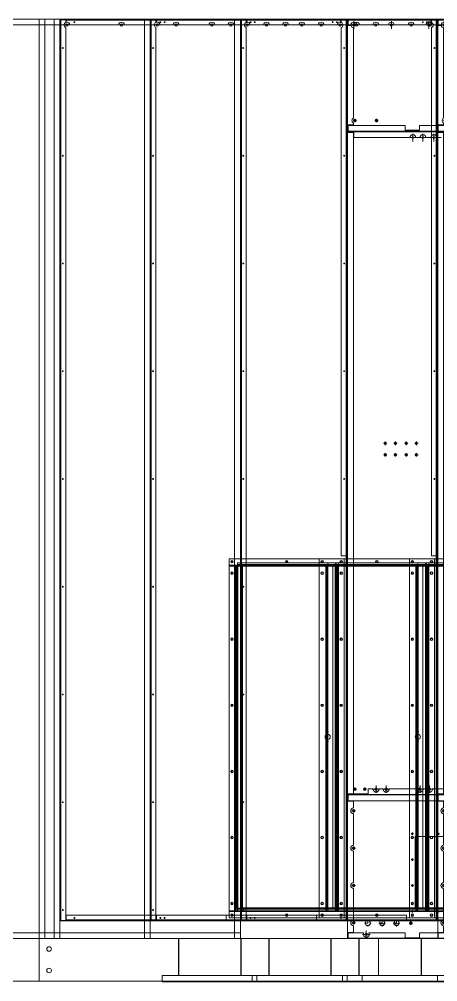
# Model space of a CAD drawing. Header units: millimetres. Extents: x -661502 to 32907, y -140885 to 22606.
# Drawn here: x -654143 to -652689, y -135160 to -131810 of the extents above; entities that cross this region are included whole.
import ezdxf

# ---------------------------------------------------------------- set-up
doc = ezdxf.new("R2010")
doc.units = ezdxf.units.MM
doc.linetypes.add('DASHDOT', pattern=[18.5, 12, -3, 0.5, -3])

# ---------------------------------------------------------------- blocks, each defined once
blk = doc.blocks.new('A$C5FB90F76')
at = {"color": 7, "lineweight": 13}
for p, q in [((0, 0), (0, 1200)), ((2.8, 0), (2.8, 1200)), ((25, 0), (25, 1200))]:
    blk.add_line(p, q, dxfattribs=at)
at = {"color": 7, "lineweight": 13, "ltscale": 0.014}
for p, q in [((2.8, 1200), (0, 1200)), ((2.8, 0), (0, 0))]:
    blk.add_line(p, q, dxfattribs=at)
at = {"color": 7, "lineweight": 13, "ltscale": 0.111}
for p, q in [((25, 1200), (2.8, 1200)), ((2.8, 0), (25, 0))]:
    blk.add_line(p, q, dxfattribs=at)
at = {"color": 7, "lineweight": 13}
for centre in [(15, 1175), (15, 945), (15, 715), (15, 485), (15, 255), (15, 25)]:
    blk.add_circle(centre, 3, dxfattribs=at)
blk = doc.blocks.new('A$C6C1445C5')
at = {"color": 7, "lineweight": 13}
for p, q in [((0, 25), (400, 25)), ((0, 22.2), (400, 22.2)), ((0, 0), (400, 0))]:
    blk.add_line(p, q, dxfattribs=at)
at = {"color": 7, "lineweight": 13, "ltscale": 0.035}
for p, q in [((0, 22.2), (0, 25)), ((400, 22.2), (400, 25))]:
    blk.add_line(p, q, dxfattribs=at)
at = {"color": 7, "lineweight": 13, "ltscale": 0.2775}
for p, q in [((0, 22.2), (0, 0)), ((400, 0), (400, 22.2))]:
    blk.add_line(p, q, dxfattribs=at)
at = {"color": 7, "lineweight": 13}
for centre in [(10, 10), (200, 10), (390, 10)]:
    blk.add_circle(centre, 3, dxfattribs=at)
blk = doc.blocks.new('A$C01666899')
at = {"color": 4, "lineweight": 13}
for p, q in [((1212, 354), (0, 354)), ((0, 343.1), (0, 2.9)), ((6.6, 343.1), (6.6, 2.9)), ((1202.3, 347.4), (9.7, 347.4)), ((1202.3, 344), (9.7, 344)), ((10, 343.1), (10, 20)), ((11.4, 20), (11.4, 342.6)), ((11.4, 342.6), (1200.6, 342.6)), ((1200.6, 342.6), (1200.6, 20)), ((1202, 20), (1202, 343.1)), ((1205.4, 2.9), (1205.4, 343.1)), ((1212, 2.9), (1212, 343.1)), ((1202.3, 20), (9.7, 20)), ((1202.3, 3.4), (9.7, 3.4)), ((1202.3, 0), (9.7, 0))]:
    blk.add_line(p, q, dxfattribs=at)
at = {"color": 4, "lineweight": 13, "ltscale": 0.04}
for p, q in [((0, 346), (0, 354)), ((1212, 346), (1212, 354))]:
    blk.add_line(p, q, dxfattribs=at)
at = {"color": 4, "lineweight": 13, "ltscale": 0.0485}
for p, q in [((9.7, 346), (0, 346)), ((1212, 346), (1202.3, 346))]:
    blk.add_line(p, q, dxfattribs=at)
at = {"color": 4, "lineweight": 13, "ltscale": 0.033}
for p, q in [((6.6, 343.1), (0, 343.1)), ((1205.4, 343.1), (1212, 343.1)), ((6.6, 2.9), (0, 2.9)), ((1205.4, 2.9), (1212, 2.9))]:
    blk.add_line(p, q, dxfattribs=at)
at = {"color": 4, "lineweight": 13, "ltscale": 0.017}
for p, q in [((6.6, 343.1), (10, 343.1)), ((1205.4, 343.1), (1202, 343.1)), ((1202.3, 347.4), (1202.3, 344)), ((9.7, 3.4), (9.7, 0)), ((1202.3, 3.4), (1202.3, 0))]:
    blk.add_line(p, q, dxfattribs=at)
at = {"color": 4, "lineweight": 13, "ltscale": 0.0085}
for p, q in [((9.7, 344), (8, 344)), ((1202.3, 344), (1204, 344)), ((9.7, 2), (8, 2)), ((1202.3, 2), (1204, 2))]:
    blk.add_line(p, q, dxfattribs=at)
at = {"color": 4, "lineweight": 13, "ltscale": 0.0045}
for p, q in [((8, 343.1), (8, 344)), ((10, 343.1), (10, 344)), ((1202, 344), (1202, 343.1)), ((1204, 344), (1204, 343.1)), ((8, 2), (8, 2.9)), ((1204, 2.9), (1204, 2))]:
    blk.add_line(p, q, dxfattribs=at)
at = {"color": 4, "lineweight": 13, "ltscale": 0.007}
for p, q in [((9.7, 347.4), (9.7, 346)), ((1202.3, 347.4), (1202.3, 346))]:
    blk.add_line(p, q, dxfattribs=at)
at = {"color": 4, "lineweight": 13, "ltscale": 0.01}
blk.add_line((9.7, 346), (9.7, 344), dxfattribs=at)
at = {"color": 4, "lineweight": 13, "ltscale": 0.0155}
for p, q in [((6.6, 2.9), (9.7, 2.9)), ((1205.4, 2.9), (1202.3, 2.9))]:
    blk.add_line(p, q, dxfattribs=at)
at = {"color": 4, "lineweight": 13, "ltscale": 0.083}
for p, q in [((9.7, 20), (9.7, 3.4)), ((1202.3, 3.4), (1202.3, 20))]:
    blk.add_line(p, q, dxfattribs=at)
at = {"color": 4, "lineweight": 13}
for centre, radius in [((589.5, 316), 2), ((606, 316), 9), ((622.5, 316), 2)]:
    blk.add_circle(centre, radius, dxfattribs=at)
blk = doc.blocks.new('1')
at = {"color": 0, "lineweight": 20}
for p, q in [((14092.7, 12593.8), (12392.7, 12593.8)), ((12392.7, 9393.8), (12392.7, 12593.8)), ((13092.7, 12573.8), (12392.7, 12573.8)), ((12412.7, 9393.8), (12412.7, 12593.8)), ((13072.7, 12593.8), (13072.7, 9393.8)), ((13092.7, 12593.8), (13092.7, 9393.8)), ((14092.7, 9393.8), (14092.7, 12593.8)), ((13092.7, 9413.8), (12392.7, 9413.8)), ((12392.7, 9245.4), (12392.7, 9393.8)), ((18992.7, 9393.8), (12392.7, 9393.8)), ((13092.7, 9393.8), (14092.7, 9393.8)), ((18992.7, 9393.8), (14092.7, 9393.8))]:
    blk.add_line(p, q, dxfattribs=at)
at = {"color": 7, "lineweight": 20}
for p, q in [((13092.7, 9457.5), (13092.7, 12592.1)), ((13096.1, 9457.5), (13096.1, 12592.1)), ((13112.7, 12564.6), (13112.7, 9457.5)), ((13114.7, 12593.8), (14068.7, 12593.8)), ((13114.7, 12590.4), (14068.7, 12590.4)), ((14070.7, 10725.8), (14070.7, 12564.6)), ((14087.3, 12592.1), (14087.3, 9459.2)), ((14090.7, 12592.1), (14090.7, 9457.5)), ((14092.7, 12225.8), (14092.7, 12571.8)), ((16591, 12593.8), (14094.4, 12593.8)), ((14112.7, 12250), (14112.7, 12564)), ((14124.7, 12573.8), (14234.7, 12573.8)), ((14254.7, 12573.8), (14364.7, 12573.8)), ((14384.7, 12573.8), (14494.7, 12573.8)), ((14092.6, 12201.8), (14114.7, 12201.8)), ((14114.7, 12200.2), (14092.6, 12200.2)), ((14092.7, 9898.3), (14092.7, 12199.3)), ((14292.7, 12223.8), (14094.4, 12223.8)), ((14094.4, 12203.8), (16591, 12203.8)), ((14112.7, 12199.3), (14112.7, 9898.3)), ((14114.7, 12201.8), (15155.7, 12201.8)), ((14292.7, 12207.2), (14342.7, 12207.2)), ((16342.7, 12223.8), (14342.7, 12223.8)), ((14309.7, 12181.8), (14114.7, 12181.8)), ((13705.7, 10690.8), (13705.7, 9490.8)), ((14055.7, 10690.8), (13705.7, 10690.8)), ((14055.7, 10690.8), (14055.7, 9490.8)), ((14092.6, 9897.4), (14164.6, 9897.4)), ((14164.6, 9895.8), (14092.6, 9895.8)), ((16591, 9893.8), (14094.4, 9893.8)), ((15105.8, 9895.8), (14164.6, 9895.8)), ((14236.2, 9915.8), (14334.6, 9915.8)), ((14387.2, 9915.8), (15105.8, 9915.8)), ((14092.7, 9415.8), (14092.7, 9871.8)), ((14094.4, 9873.8), (16562.2, 9873.8)), ((14112.7, 9848.7), (14112.7, 9871.8)), ((14112.7, 9718.7), (14112.7, 9828.8)), ((14577.7, 9748.8), (14327.7, 9748.8)), ((14327.7, 9748.8), (14327.7, 9498.8)), ((14112.7, 9588.7), (14112.7, 9698.8)), ((14112.7, 9458.7), (14112.7, 9568.8)), ((14055.7, 9490.8), (13705.7, 9490.8)), ((14577.7, 9498.8), (14327.7, 9498.8)), ((13114.7, 9475.8), (13670.7, 9475.8)), ((14087.3, 9459.2), (13114.7, 9459.2)), ((14068.7, 9455.8), (13114.7, 9455.8)), ((14149.1, 9413.8), (14094.4, 9413.8)), ((14112.7, 9415.8), (14112.7, 9438.8)), ((14292.7, 9413.8), (14166.4, 9413.8)), ((14680.1, 9413.8), (14342.7, 9413.8)), ((14094.4, 9393.8), (16591, 9393.8)), ((14199.7, 9393.8), (14199.7, 9265.8)), ((14292.7, 9397.2), (14342.7, 9397.2)), ((14142.8, 9265.8), (14472.8, 9265.8)), ((14142.8, 9243.8), (14142.8, 9265.8)), ((14142.8, 9243.8), (14472.8, 9243.8)), ((14307.8, 9243.8), (14199.7, 9243.8))]:
    blk.add_line(p, q, dxfattribs=at)
at = {"color": 7, "lineweight": 20, "ltscale": 0.005667}
for p, q in [((13096.1, 12592.1), (13092.7, 12592.1)), ((13114.7, 12590.4), (13114.7, 12593.8)), ((14068.7, 12590.4), (14068.7, 12593.8)), ((14087.3, 12592.1), (14090.7, 12592.1)), ((13096.1, 9457.5), (13092.7, 9457.5)), ((13114.7, 9459.2), (13114.7, 9455.8)), ((14068.7, 9459.2), (14068.7, 9455.8)), ((14087.3, 9457.5), (14090.7, 9457.5))]:
    blk.add_line(p, q, dxfattribs=at)
at = {"color": 7, "lineweight": 20, "ltscale": 0.0015}
for p, q in [((13094.7, 12593.8), (13095.6, 12593.8)), ((14087.8, 12593.8), (14088.7, 12593.8)), ((13095.6, 9455.8), (13094.7, 9455.8)), ((14088.7, 9455.8), (14087.8, 9455.8))]:
    blk.add_line(p, q, dxfattribs=at)
at = {"color": 7, "lineweight": 20, "ltscale": 0.002833}
for p, q in [((13094.7, 12592.1), (13094.7, 12593.8)), ((13095.6, 12593.8), (13095.6, 12592.1)), ((14087.8, 12592.1), (14087.8, 12593.8)), ((14088.7, 12592.1), (14088.7, 12593.8)), ((13094.7, 9455.8), (13094.7, 9457.5)), ((13095.6, 9455.8), (13095.6, 9457.5)), ((14070.7, 9457.5), (14070.7, 9459.2)), ((14087.3, 9459.2), (14087.3, 9457.5)), ((14087.8, 9457.5), (14087.8, 9455.8)), ((14088.7, 9455.8), (14088.7, 9457.5))]:
    blk.add_line(p, q, dxfattribs=at)
at = {"color": 7, "lineweight": 20, "ltscale": 0.031833}
for p, q in [((13114.7, 12593.8), (13095.6, 12593.8)), ((14087.8, 12593.8), (14068.7, 12593.8)), ((13095.6, 9455.8), (13114.7, 9455.8)), ((14068.7, 9455.8), (14087.8, 9455.8))]:
    blk.add_line(p, q, dxfattribs=at)
at = {"color": 7, "lineweight": 20, "ltscale": 0.027667}
for p, q in [((13112.7, 12592.1), (13096.1, 12592.1)), ((14087.3, 12592.1), (14070.7, 12592.1)), ((14070.7, 10725.8), (14087.3, 10725.8)), ((13096.1, 9457.5), (13112.7, 9457.5)), ((13114.7, 9475.8), (13114.7, 9459.2)), ((13670.7, 9459.2), (13670.7, 9475.8)), ((14070.7, 9459.2), (14087.3, 9459.2)), ((14070.7, 9457.5), (14087.3, 9457.5))]:
    blk.add_line(p, q, dxfattribs=at)
at = {"color": 7, "lineweight": 20, "ltscale": 0.015225}
for p, q in [((13112.7, 12592.1), (13112.7, 12583)), ((14070.7, 12583), (14070.7, 12592.1))]:
    blk.add_line(p, q, dxfattribs=at)
at = {"color": 7, "lineweight": 20, "ltscale": 0.003333}
for p, q in [((13112.7, 12591.8), (13114.7, 12591.8)), ((13112.7, 12590.4), (13114.7, 12590.4)), ((14068.7, 12593.8), (14068.7, 12591.8)), ((14068.7, 12591.8), (14070.7, 12591.8)), ((14068.7, 12590.4), (14070.7, 12590.4)), ((13114.7, 9459.2), (13112.7, 9459.2)), ((13114.7, 9457.8), (13112.7, 9457.8)), ((14070.7, 9457.8), (14068.7, 9457.8)), ((14068.7, 9455.8), (14068.7, 9457.8))]:
    blk.add_line(p, q, dxfattribs=at)
at = {"color": 7, "lineweight": 20, "ltscale": 0.000512635}
for p, q in [((13114.7, 12593.8), (13114.7, 12593.5)), ((13114.7, 9455.8), (13114.7, 9456.1))]:
    blk.add_line(p, q, dxfattribs=at)
at = {"color": 7, "lineweight": 20, "ltscale": 0.011337}
for p, q in [((13114.7, 12583.6), (13114.7, 12590.4)), ((14068.7, 12583.6), (14068.7, 12590.4))]:
    blk.add_line(p, q, dxfattribs=at)
at = {"color": 7, "lineweight": 20, "ltscale": 0.283333}
for p, q in [((13296.7, 12573.8), (13126.7, 12573.8)), ((13486.7, 12573.8), (13316.7, 12573.8)), ((13676.7, 12573.8), (13506.7, 12573.8)), ((13866.7, 12573.8), (13696.7, 12573.8)), ((14056.7, 12573.8), (13886.7, 12573.8))]:
    blk.add_line(p, q, dxfattribs=at)
at = {"color": 7, "lineweight": 20, "ltscale": 0.0425}
for p, q in [((14092.7, 12591.8), (14094.4, 12591.8)), ((14092.7, 12590.9), (14094.4, 12590.9)), ((14092.7, 12206.7), (14094.4, 12206.7)), ((14092.7, 12205.8), (14094.4, 12205.8)), ((14092.7, 9891.8), (14094.4, 9891.8)), ((14092.7, 9890.9), (14094.4, 9890.9)), ((14092.7, 9396.7), (14094.4, 9396.7)), ((14092.7, 9395.8), (14094.4, 9395.8))]:
    blk.add_line(p, q, dxfattribs=at)
at = {"color": 7, "lineweight": 20, "ltscale": 0.0225}
for p, q in [((14092.7, 12590.9), (14092.7, 12591.8)), ((14092.7, 12206.7), (14092.7, 12205.8)), ((14095.5, 12200.2), (14095.5, 12199.3)), ((14092.7, 9890.9), (14092.7, 9891.8)), ((14092.7, 9890.9), (14092.7, 9891.8)), ((14095.5, 9897.4), (14095.5, 9898.3)), ((14092.7, 9396.7), (14092.7, 9395.8))]:
    blk.add_line(p, q, dxfattribs=at)
at = {"color": 7, "lineweight": 20, "ltscale": 0.4775}
for p, q in [((14092.7, 12571.8), (14092.7, 12590.9)), ((14092.7, 12206.7), (14092.7, 12225.8)), ((14092.7, 9871.8), (14092.7, 9890.9)), ((14092.7, 9396.7), (14092.7, 9415.8))]:
    blk.add_line(p, q, dxfattribs=at)
at = {"color": 7, "lineweight": 20, "ltscale": 0.085}
for p, q in [((14096.1, 12571.8), (14092.7, 12571.8)), ((14094.4, 12593.8), (14094.4, 12590.4)), ((14096.1, 12225.8), (14092.7, 12225.8)), ((14094.4, 12203.8), (14094.4, 12207.2)), ((14094.4, 9893.8), (14094.4, 9890.4)), ((14096.1, 9871.8), (14092.7, 9871.8)), ((14096.1, 9415.8), (14092.7, 9415.8)), ((14094.4, 9393.8), (14094.4, 9397.2))]:
    blk.add_line(p, q, dxfattribs=at)
at = {"color": 7, "lineweight": 20, "ltscale": 0.00769}
for p, q in [((14092.7, 12571.8), (14093.1, 12571.8)), ((14092.7, 9871.8), (14093.1, 9871.8))]:
    blk.add_line(p, q, dxfattribs=at)
at = {"color": 7, "lineweight": 20, "ltscale": 0.014477}
blk.add_line((14094.4, 12592.6), (14094.1, 12593.1), dxfattribs=at)
at = {"color": 7, "lineweight": 20, "ltscale": 0.415}
for p, q in [((14094.4, 12573.8), (14094.4, 12590.4)), ((14094.4, 12207.2), (14094.4, 12223.8)), ((14112.7, 12225.8), (14096.1, 12225.8)), ((14292.7, 12223.8), (14292.7, 12207.2)), ((14342.7, 12223.8), (14342.7, 12207.2)), ((14094.4, 9873.8), (14094.4, 9890.4)), ((14096.1, 9871.8), (14112.7, 9871.8)), ((14094.4, 9397.2), (14094.4, 9413.8)), ((14112.7, 9415.8), (14096.1, 9415.8)), ((14292.7, 9413.8), (14292.7, 9397.2)), ((14342.7, 9413.8), (14342.7, 9397.2))]:
    blk.add_line(p, q, dxfattribs=at)
at = {"color": 7, "lineweight": 20, "ltscale": 0.2575}
blk.add_line((14094.4, 12573.8), (14104.7, 12573.8), dxfattribs=at)
at = {"color": 7, "lineweight": 20, "ltscale": 0.05}
for p, q in [((14094.7, 12573.8), (14094.7, 12571.8)), ((14092.7, 12225.8), (14094.7, 12225.8)), ((14094.7, 12225.8), (14094.7, 12223.8)), ((14098.1, 9895.8), (14098.1, 9893.8)), ((14251.5, 9895.8), (14251.5, 9893.8)), ((14392.1, 9895.8), (14392.1, 9893.8)), ((14094.7, 9873.8), (14094.7, 9871.8)), ((14092.7, 9415.8), (14094.7, 9415.8)), ((14094.7, 9415.8), (14094.7, 9413.8))]:
    blk.add_line(p, q, dxfattribs=at)
at = {"color": 7, "lineweight": 20, "ltscale": 0.220051}
blk.add_line((14104.9, 12571.8), (14096.1, 12571.8), dxfattribs=at)
at = {"color": 7, "linetype": 'DASHDOT', "lineweight": 20}
for p, q in [((14101.7, 12573.8), (14127.7, 12573.8)), ((14114.7, 12586.8), (14114.7, 12560.8)), ((14231.7, 12573.8), (14257.7, 12573.8)), ((14244.7, 12586.8), (14244.7, 12560.8)), ((14361.7, 12573.8), (14387.7, 12573.8)), ((14374.7, 12586.8), (14374.7, 12560.8)), ((14319.7, 12194.8), (14319.7, 12168.8)), ((14354.7, 12194.8), (14354.7, 12168.8)), ((14392.7, 12194.8), (14392.7, 12168.8)), ((14306.7, 12181.8), (14332.7, 12181.8)), ((14341.7, 12181.8), (14367.7, 12181.8)), ((14379.7, 12181.8), (14405.7, 12181.8)), ((14191.4, 9926.8), (14191.4, 9900.8)), ((14226.4, 9926.8), (14226.4, 9900.8)), ((14344.4, 9926.8), (14344.4, 9900.8)), ((14377.4, 9926.8), (14377.4, 9900.8)), ((14178.4, 9913.8), (14204.4, 9913.8)), ((14213.4, 9913.8), (14239.4, 9913.8)), ((14331.4, 9913.8), (14357.4, 9913.8)), ((14364.4, 9913.8), (14390.4, 9913.8)), ((14151, 9447.8), (14174.4, 9447.8)), ((14162.7, 9459.5), (14162.7, 9436.1)), ((14201, 9447.8), (14224.4, 9447.8)), ((14212.7, 9459.5), (14212.7, 9436.1)), ((14251, 9447.8), (14274.4, 9447.8)), ((14262.7, 9459.5), (14262.7, 9436.1)), ((14157.7, 9421.8), (14157.7, 9395.8)), ((14144.7, 9408.8), (14170.7, 9408.8))]:
    blk.add_line(p, q, dxfattribs=at)
at = {"color": 7, "linetype": 'DASHDOT', "lineweight": 20, "ltscale": 0.292499}
for p, q in [((14111.9, 12241.3), (14123.6, 12241.3)), ((14186.9, 12241.3), (14198.6, 12241.3)), ((14223.7, 11123.6), (14223.7, 11111.9)), ((14258.7, 11123.6), (14258.7, 11111.9)), ((14296.7, 11123.6), (14296.7, 11111.9)), ((14331.7, 11123.6), (14331.7, 11111.9)), ((14217.9, 11117.8), (14229.6, 11117.8)), ((14252.9, 11117.8), (14264.6, 11117.8)), ((14290.9, 11117.8), (14302.6, 11117.8)), ((14217.9, 11077.8), (14229.6, 11077.8)), ((14223.7, 11083.6), (14223.7, 11071.9)), ((14252.9, 11077.8), (14264.6, 11077.8)), ((14258.7, 11083.6), (14258.7, 11071.9)), ((14290.9, 11077.8), (14302.6, 11077.8)), ((14296.7, 11083.6), (14296.7, 11071.9)), ((14331.7, 11083.6), (14331.7, 11071.9)), ((14111.9, 9913.8), (14123.6, 9913.8)), ((14146.9, 9913.8), (14158.6, 9913.8)), ((14107.9, 9838.8), (14119.6, 9838.8)), ((14107.9, 9708.8), (14119.6, 9708.8)), ((14107.9, 9578.8), (14119.6, 9578.8)), ((14107.9, 9448.8), (14119.6, 9448.8)), ((14306.9, 9447.8), (14318.6, 9447.8))]:
    blk.add_line(p, q, dxfattribs=at)
at = {"color": 7, "lineweight": 20, "ltscale": 0.170995}
blk.add_line((14112.7, 12225.8), (14112.7, 12232.6), dxfattribs=at)
at = {"color": 7, "linetype": 'DASHDOT', "lineweight": 20, "ltscale": 0.292505}
for p, q in [((14117.7, 12247.1), (14117.7, 12235.4)), ((14192.7, 12247.1), (14192.7, 12235.4))]:
    blk.add_line(p, q, dxfattribs=at)
at = {"color": 7, "lineweight": 20, "ltscale": 0.04}
for p, q in [((14092.6, 12201.8), (14092.6, 12200.2)), ((14114.7, 12201.8), (14114.7, 12200.2)), ((14092.6, 9895.8), (14092.6, 9897.4)), ((14164.6, 9895.8), (14164.6, 9897.4))]:
    blk.add_line(p, q, dxfattribs=at)
at = {"color": 7, "lineweight": 20, "ltscale": 0.07}
for p, q in [((14092.7, 12199.3), (14095.5, 12199.3)), ((14114.7, 12199), (14114.7, 12201.8)), ((14092.7, 9898.3), (14095.5, 9898.3)), ((14164.6, 9898.6), (14164.6, 9895.8))]:
    blk.add_line(p, q, dxfattribs=at)
at = {"color": 7, "lineweight": 20, "ltscale": 0.43}
for p, q in [((14095.5, 12199.3), (14112.7, 12199.3)), ((14114.7, 12181.8), (14114.7, 12199)), ((14112.7, 9898.3), (14095.5, 9898.3)), ((14164.6, 9898.6), (14164.6, 9915.8))]:
    blk.add_line(p, q, dxfattribs=at)
at = {"color": 7, "lineweight": 20, "ltscale": 0.375}
for p, q in [((14344.7, 12181.8), (14329.7, 12181.8)), ((14417.7, 12181.8), (14402.7, 12181.8))]:
    blk.add_line(p, q, dxfattribs=at)
at = {"color": 7, "lineweight": 20, "ltscale": 0.45}
blk.add_line((14382.7, 12181.8), (14364.7, 12181.8), dxfattribs=at)
at = {"color": 7, "linetype": 'DASHDOT', "lineweight": 20, "ltscale": 0.195001}
for p, q in [((14219.6, 11117.8), (14227.4, 11117.8)), ((14223.5, 11121.7), (14223.5, 11113.9)), ((14254.6, 11117.8), (14262.4, 11117.8)), ((14258.5, 11121.7), (14258.5, 11113.9)), ((14293, 11117.8), (14300.8, 11117.8)), ((14296.9, 11121.7), (14296.9, 11113.9)), ((14331.9, 11121.7), (14331.9, 11113.9)), ((14219.3, 11077.8), (14227.1, 11077.8)), ((14223.2, 11081.7), (14223.2, 11073.9)), ((14254.3, 11077.8), (14262.1, 11077.8)), ((14258.2, 11081.7), (14258.2, 11073.9)), ((14296.6, 11081.7), (14296.6, 11073.9)), ((14331.6, 11081.7), (14331.6, 11073.9)), ((14114.2, 9913.8), (14122, 9913.8)), ((14149.2, 9913.8), (14157, 9913.8)), ((14340, 9913.8), (14347.8, 9913.8))]:
    blk.add_line(p, q, dxfattribs=at)
at = {"color": 7, "linetype": 'DASHDOT', "lineweight": 20, "ltscale": 0.2925}
for p, q in [((14325.9, 11117.8), (14337.6, 11117.8)), ((14325.9, 11077.8), (14337.6, 11077.8)), ((14117.7, 9919.6), (14117.7, 9907.9)), ((14152.7, 9919.6), (14152.7, 9907.9)), ((14343.9, 9919.6), (14343.9, 9907.9)), ((14376.9, 9919.6), (14376.9, 9907.9)), ((14338.1, 9913.8), (14349.8, 9913.8)), ((14371.1, 9913.8), (14382.8, 9913.8)), ((14113.7, 9844.6), (14113.7, 9832.9)), ((14113.7, 9714.6), (14113.7, 9702.9)), ((14113.7, 9584.6), (14113.7, 9572.9)), ((14113.7, 9454.6), (14113.7, 9442.9)), ((14312.7, 9453.6), (14312.7, 9441.9))]:
    blk.add_line(p, q, dxfattribs=at)
at = {"color": 7, "linetype": 'DASHDOT', "lineweight": 20, "ltscale": 0.195}
for p, q in [((14328, 11117.8), (14335.8, 11117.8)), ((14327.7, 11077.8), (14335.5, 11077.8)), ((14118.1, 9917.7), (14118.1, 9909.9)), ((14153.1, 9917.7), (14153.1, 9909.9)), ((14191.5, 9917.7), (14191.5, 9909.9)), ((14226.5, 9917.7), (14226.5, 9909.9)), ((14343.9, 9917.7), (14343.9, 9909.9)), ((14377.1, 9917.7), (14377.1, 9909.9)), ((14373.2, 9913.8), (14381, 9913.8)), ((14313.8, 9758.8), (14321.6, 9758.8)), ((14317.7, 9762.7), (14317.7, 9754.9)), ((14403.8, 9758.8), (14411.6, 9758.8)), ((14313.8, 9668.8), (14321.6, 9668.8)), ((14317.7, 9672.7), (14317.7, 9664.9)), ((14317.7, 9582.7), (14317.7, 9574.9)), ((14313.8, 9578.8), (14321.6, 9578.8)), ((14313.8, 9488.8), (14321.6, 9488.8)), ((14317.7, 9492.7), (14317.7, 9484.9)), ((14403.8, 9488.8), (14411.6, 9488.8))]:
    blk.add_line(p, q, dxfattribs=at)
at = {"color": 7, "linetype": 'DASHDOT', "lineweight": 20, "ltscale": 0.194998}
for p, q in [((14292.7, 11077.8), (14300.5, 11077.8)), ((14187.6, 9913.8), (14195.4, 9913.8)), ((14222.6, 9913.8), (14230.4, 9913.8))]:
    blk.add_line(p, q, dxfattribs=at)
at = {"color": 7, "lineweight": 20, "ltscale": 0.01744}
blk.add_line((14094.7, 9898.3), (14094.6, 9897.6), dxfattribs=at)
at = {"color": 7, "lineweight": 20, "ltscale": 0.425051}
blk.add_line((14164.6, 9915.8), (14181.6, 9915.8), dxfattribs=at)
at = {"color": 7, "lineweight": 20, "ltscale": 0.385102}
blk.add_line((14201.2, 9915.8), (14216.6, 9915.8), dxfattribs=at)
at = {"color": 7, "lineweight": 20, "ltscale": 0.04985}
blk.add_line((14328.9, 9895.8), (14328.9, 9893.8), dxfattribs=at)
at = {"color": 7, "lineweight": 20, "ltscale": 0.335102}
blk.add_line((14354.2, 9915.8), (14367.6, 9915.8), dxfattribs=at)
at = {"color": 7, "lineweight": 20, "ltscale": 0.12521}
blk.add_line((14320.7, 9758.7), (14316.5, 9756.1), dxfattribs=at)
at = {"color": 7, "lineweight": 20, "ltscale": 0.053852}
for p, q in [((14110.9, 9709.9), (14110.9, 9707.7)), ((14110.9, 9579.9), (14110.9, 9577.7)), ((14110.9, 9449.9), (14110.9, 9447.7))]:
    blk.add_line(p, q, dxfattribs=at)
at = {"color": 7, "lineweight": 20, "ltscale": 0.427685}
for p, q in [((14204.2, 9445), (14221.3, 9445)), ((14254.2, 9445), (14271.3, 9445))]:
    blk.add_line(p, q, dxfattribs=at)
at = {"color": 7, "lineweight": 20, "ltscale": 0.053808}
blk.add_line((14311.7, 9445), (14313.8, 9445), dxfattribs=at)
at = {"color": 0, "ltscale": 30}
for p, q in [((13505.1, 9393.8), (13505.1, 9265.9)), ((13721.1, 9393.8), (13721.1, 9265.9))]:
    blk.add_line(p, q, dxfattribs=at)
at = {"lineweight": 20}
for p, q in [((14092.7, 9395.4), (14092.7, 9393.8)), ((14167.7, 9395.4), (14092.7, 9395.4))]:
    blk.add_line(p, q, dxfattribs=at)
at = {"color": 7, "lineweight": 20, "ltscale": 0.280701}
for p, q in [((14096.1, 9395.4), (14131.3, 9395.4)), ((14131.3, 9395.4), (14138.7, 9395.4)), ((14436.7, 9395.4), (14138.7, 9395.4))]:
    blk.add_line(p, q, dxfattribs=at)
at = {"color": 7, "lineweight": 15}
for p, q in [((13447.6, 9243.9), (13447.6, 9265.9)), ((13777.6, 9265.9), (13447.6, 9265.9)), ((13777.6, 9243.9), (13777.6, 9265.9)), ((13777.6, 9243.9), (13447.6, 9243.9))]:
    blk.add_line(p, q, dxfattribs=at)
at = {"lineweight": 5}
blk.add_line((12392.7, 9245.4), (20092.7, 9245.4), dxfattribs=at)
at = {"color": 7, "lineweight": 20}
for centre, radius in [((13116.7, 12573.8), 4.5), ((13142.7, 12583.8), 1.5), ((13306.7, 12573.8), 4.5), ((13441.7, 12583.8), 1.5), ((13496.7, 12573.8), 4.5), ((13686.7, 12573.8), 4.5), ((13741.7, 12583.8), 1.5), ((13876.7, 12573.8), 4.5), ((14040.7, 12583.8), 1.5), ((14066.7, 12573.8), 4.5), ((14114.7, 12573.8), 4.5), ((14114.7, 12573.8), 3), ((14244.7, 12573.8), 4.5), ((14244.7, 12573.8), 3), ((14374.7, 12573.8), 4.5), ((14374.7, 12573.8), 3), ((13102.7, 12493.8), 1.5), ((14080.7, 12493.8), 1.5), ((14117.7, 12241.3), 4.5), ((14117.7, 12241.3), 3), ((14192.7, 12241.3), 4.5), ((14192.7, 12241.3), 3), ((14319.7, 12181.8), 3), ((14354.7, 12181.8), 3), ((14392.7, 12181.8), 3), ((13102.7, 12118.8), 1.5), ((14080.7, 12118.8), 1.5), ((13102.7, 11743.8), 1.5), ((14080.7, 11743.8), 1.5), ((13102.7, 11368.8), 1.5), ((14080.7, 11368.8), 1.5), ((14223.7, 11117.8), 4.5), ((14258.7, 11117.8), 4.5), ((14296.7, 11117.8), 4.5), ((14331.7, 11117.8), 4.5), ((14223.5, 11117.8), 3), ((14258.5, 11117.8), 3), ((14296.9, 11117.8), 3), ((14331.9, 11117.8), 3), ((14223.7, 11077.8), 4.5), ((14223.2, 11077.8), 3), ((14258.7, 11077.8), 4.5), ((14258.2, 11077.8), 3), ((14296.7, 11077.8), 4.5), ((14296.6, 11077.8), 3), ((14331.7, 11077.8), 4.5), ((14331.6, 11077.8), 3), ((13102.7, 10993.8), 1.5), ((14080.7, 10993.8), 1.5), ((13690.7, 10705.8), 4.5), ((13880.7, 10705.8), 4.5), ((14070.7, 10705.8), 4.5), ((13690.7, 10665.8), 4.5), ((14070.7, 10665.8), 4.5), ((13102.7, 10618.8), 1.5), ((13690.7, 10435.8), 4.5), ((14070.7, 10435.8), 4.5), ((13102.7, 10243.8), 1.5), ((13690.7, 10205.8), 4.5), ((14070.7, 10205.8), 4.5), ((13690.7, 9975.8), 4.5), ((14070.7, 9975.8), 4.5), ((14117.7, 9913.8), 4.5), ((14118.1, 9913.8), 3), ((14152.7, 9913.8), 4.5), ((14153.1, 9913.8), 3), ((14191.4, 9913.8), 4.5), ((14191.5, 9913.8), 3), ((14226.4, 9913.8), 4.5), ((14226.5, 9913.8), 3), ((14343.9, 9913.8), 4.5), ((14343.9, 9913.8), 3), ((14376.9, 9913.8), 4.5), ((14377.1, 9913.8), 3), ((13102.7, 9868.8), 1.5), ((14113.7, 9838.8), 4.5), ((14113.7, 9838.8), 3), ((13690.7, 9745.8), 4.5), ((14070.7, 9745.8), 4.5), ((14317.7, 9758.8), 3), ((14407.7, 9758.8), 3), ((14113.7, 9708.8), 4.5), ((14113.7, 9708.8), 3), ((14317.7, 9668.8), 3), ((14113.7, 9578.8), 4.5), ((14113.7, 9578.8), 3), ((14317.7, 9578.8), 3), ((13690.7, 9515.8), 4.5), ((14070.7, 9515.8), 4.5), ((13102.7, 9493.8), 1.5), ((14317.7, 9488.8), 3), ((14407.7, 9488.8), 3), ((13142.7, 9465.8), 1.5), ((13441.7, 9465.8), 1.5), ((13690.7, 9475.8), 4.5), ((13880.7, 9475.8), 4.5), ((14070.7, 9475.8), 4.5), ((14113.7, 9448.8), 4.5), ((14113.7, 9448.8), 3), ((14162.7, 9447.8), 9), ((14212.7, 9447.8), 9), ((14262.7, 9447.8), 9), ((14312.7, 9447.8), 4.5), ((14312.7, 9447.8), 3), ((14157.7, 9408.8), 4.5), ((14157.7, 9408.8), 3)]:
    blk.add_circle(centre, radius, dxfattribs=at)
at = {"lineweight": 20}
for centre in [(12427.7, 9357.9), (12427.7, 9282.9)]:
    blk.add_circle(centre, 8, dxfattribs=at)
at = {"color": 7, "lineweight": 20}
for centre, radius, start, end in [((13116.7, 12573.8), 10, 113.5782, 246.4218), ((13116.7, 12573.8), 10, 0, 101.537), ((13306.7, 12573.8), 10, 0, 180), ((13496.7, 12573.8), 10, 0, 180), ((13686.7, 12573.8), 10, 0, 180), ((13876.7, 12573.8), 10, 0, 180), ((14066.7, 12573.8), 10, 78.463, 180), ((14066.7, 12573.8), 10, 293.5782, 66.4218), ((14096.1, 12590.4), 3.4, 179.7605, 180), ((14096.1, 12590.4), 3.4, 120, 155.6842), ((14114.7, 12573.8), 10, 0, 180), ((14114.7, 12573.8), 10, 191.5372, 258.463), ((14244.7, 12573.8), 10, 0, 180), ((14374.7, 12573.8), 10, 0, 180), ((14096.1, 12557.2), 3.4, 180, 180.2356), ((14096.1, 12275.4), 3.4, 179.7581, 180), ((14117.7, 12241.3), 10, 120, 240), ((14096.1, 12207.2), 3.4, 180, 180.2457), ((14096.1, 12207.2), 3.4, 204.3156, 240), ((14096.1, 12207.2), 3.4, 269.7512, 270), ((14214.3, 12207.2), 3.4, 270, 270.2488), ((14319.7, 12181.8), 10, 0, 180), ((14354.7, 12181.8), 10, 0, 180), ((14392.7, 12181.8), 10, 0, 180), ((14393.1, 12181.8), 3, 93.8112, 266.188), ((14096.1, 9890.4), 3.4, 179.7584, 180), ((14096.1, 9890.4), 3.4, 120, 155.6842), ((14098.1, 9897.3), 3.5, 175, 178.3622), ((14098.1, 9897.3), 3.5, 205.3763, 269.7545), ((14191.4, 9913.8), 10, 168.463, 11.537), ((14226.4, 9913.8), 10, 168.463, 11.537), ((14251.6, 9897.3), 3.5, 270.2455, 334.6237), ((14328.9, 9897.3), 3.5, 205.3763, 269.7545), ((14344.4, 9913.8), 10, 168.463, 11.537), ((14377.4, 9913.8), 10, 168.463, 11.537), ((14392.2, 9897.3), 3.5, 270.2455, 334.6237), ((14113.7, 9838.8), 10, 95.7389, 264.2611), ((14113.7, 9708.8), 10, 95.7389, 264.2611), ((14113.7, 9578.8), 10, 95.7389, 264.2611), ((14113.7, 9448.8), 10, 95.7389, 264.2611), ((14157.7, 9408.8), 10, 149.9999, 30.0001), ((14096.1, 9397.2), 3.4, 180, 180.2416), ((14096.1, 9397.2), 3.4, 204.3156, 240), ((14096.1, 9397.2), 3.4, 269.7551, 270), ((14131.3, 9397.2), 3.4, 270, 270.2449), ((14140.1, 9397.2), 3.4, 269.7551, 270), ((14175.3, 9397.2), 3.4, 270, 270.2449)]:
    blk.add_arc(centre, radius, start, end, dxfattribs=at)
at = {"lineweight": 20, "xscale": -1, "rotation": 180}
blk.add_blockref('A$C6C1445C5', (13680.7, 10715.8), dxfattribs=at)
at = {"lineweight": 20, "xscale": -1}
blk.add_blockref('A$C5FB90F76', (13705.7, 9490.8), dxfattribs=at)
at = {"lineweight": 20, "rotation": 270}
blk.add_blockref('A$C01666899', (13707.3, 10702.2), dxfattribs=at)
at = {"lineweight": 20}
for name, p in [('A$C5FB90F76', (14055.7, 9490.8)), ('A$C6C1445C5', (13680.7, 9465.8))]:
    blk.add_blockref(name, p, dxfattribs=at)

msp = doc.modelspace()

# ---------------------------------------------------------------- block references
at = {"lineweight": 5}
for p in [(-667094.5, -144403.9), (-666780.9, -144403.9), (-666467.4, -144403.9)]:
    msp.add_blockref('1', p, dxfattribs=at)

doc.saveas('drawing.dxf')
